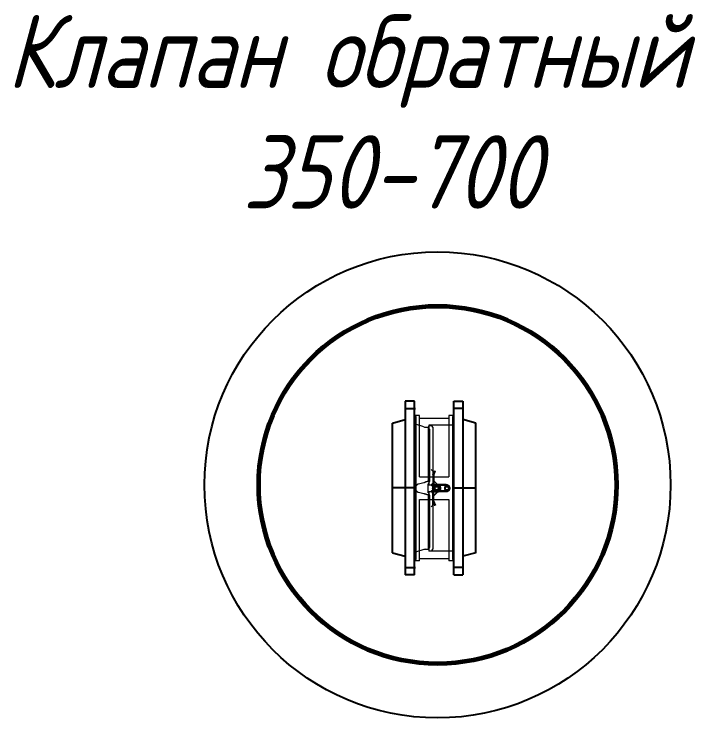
# Model space of a CAD drawing. Header units: metres. Extents: x -2077 to 53851, y -33309 to 16054.
# Drawn here: x 46749 to 49538, y -12540 to -9661 of the extents above; entities that cross this region are included whole.
import ezdxf

# ---------------------------------------------------------------- set-up
doc = ezdxf.new("R2010")
doc.units = ezdxf.units.M
doc.layers.add('Текст', color=7, linetype='Continuous', lineweight=5)
doc.styles.add('CIBT', font='romand.shx', dxfattribs={"width": 0.8, "oblique": 15})

# ---------------------------------------------------------------- blocks, each defined once
blk = doc.blocks.new('A$C47C8278D')
at = {"color": 0, "linetype": 'Continuous', "lineweight": 0, "extrusion": (2.83277e-16, 1, 0)}
for p, q in [((-297, 76), (0, 76)), ((-297, 76), (-297, 60)), ((-297, 60), (-46, 60)), ((-287, -60), (-287, 60)), ((-258, 76), (-258, -22)), ((-46, -60), (-46, 60)), ((-6.2, 55.6), (0, 59.2)), ((0, 76), (297, 76)), ((0, 59.2), (6.2, 55.6)), ((46, 60), (297, 60)), ((46, -60), (46, 60)), ((258, 76), (258, -22)), ((287, -60), (287, 60)), ((297, 76), (297, 60)), ((-15, 49.2), (-15, 35.2)), ((-14.9, 48.8), (-14.9, 8.6)), ((-11.1, 48.8), (-11.1, 34.8)), ((-11, 49.2), (-11, 8.9)), ((-6.2, 48.4), (-6.2, 55.6)), ((0, 44.8), (-6.2, 48.4)), ((6.2, 48.4), (0, 44.8)), ((6.2, 55.6), (6.2, 48.4)), ((11, 49.2), (11, 8.9)), ((11.1, 48.8), (11.1, 34.8)), ((14.9, 48.8), (14.9, 8.6)), ((15, 49.2), (15, 35.2)), ((-54.4, -5), (-70.7, 1.6)), ((-53.6, -1), (-69.2, 5.3)), ((-31.9, -2.5), (-9.7, 19.7)), ((-6.2, 13.6), (0, 17.2)), ((-6.2, 6.4), (-6.2, 13.6)), ((0, 2.8), (-6.2, 6.4)), ((0, 17.2), (6.2, 13.6)), ((6.2, 6.4), (0, 2.8)), ((6.2, 13.6), (6.2, 6.4)), ((9.7, 19.7), (14, 15.4)), ((53.6, -1), (69.2, 5.3)), ((54.4, -5), (70.7, 1.6)), ((-258, -22), (-18.4, -22)), ((-256, -21.5), (-256, -12)), ((-256, -21.5), (-14, -21.5)), ((-251, -22), (-251, -24)), ((-251, -24), (-25.4, -24)), ((-250, -6), (-20, -6)), ((-250, -37.2), (-250, -24)), ((-34.9, -18), (-242, -18)), ((-242, -21.5), (-242, -18)), ((-70, -6), (-66.5, -2.5)), ((-66.5, -2.5), (-31.9, -2.5)), ((-54.4, -5), (0, -5)), ((-53.6, -1), (0, -1)), ((-28, -18), (-34.9, -18)), ((-28, -21.5), (-28, -18)), ((-25.4, -22), (-25.4, -24)), ((-14, -12), (-20, -6)), ((-18.4, -22), (-18.4, -24)), ((0, -24), (-18.4, -24)), ((-3.7, -3.2), (-14, -13.5)), ((-14, -21.5), (-14, -12)), ((53.6, -1), (0, -1)), ((54.4, -5), (0, -5)), ((18.4, -24), (0, -24)), ((14, -13.5), (3.7, -3.2)), ((20, -6), (14, -12)), ((14, -13.5), (14, -12)), ((14, -21.5), (14, -13.5)), ((14, -21.5), (256, -21.5)), ((18.4, -22), (18.4, -24)), ((18.4, -22), (258, -22)), ((70, -6), (20, -6)), ((25.4, -22), (25.4, -24)), ((25.4, -24), (251, -24)), ((34, -18), (28, -18)), ((28, -18), (28, -21.5)), ((31.9, -2.5), (66.5, -2.5)), ((34.9, -18), (34, -18)), ((242, -18), (34.9, -18)), ((70, -6), (250, -6)), ((242, -21.5), (242, -18)), ((250, -37.2), (250, -24)), ((251, -22), (251, -24)), ((256, -21.5), (256, -12)), ((-250.9, -42.6), (-262, -76)), ((250.9, -42.6), (262, -76)), ((-46, -60), (-297, -60)), ((-297, -60), (-297, -76)), ((-297, -76), (0, -76)), ((0, -76), (297, -76)), ((297, -60), (46, -60)), ((297, -60), (297, -76))]:
    blk.add_line(p, q, dxfattribs=at)
at = {"color": 0, "linetype": 'Continuous', "lineweight": 0}
for centre, radius, start, end in [((0, 52), 9.7, 90, 270), ((0, 52), 8.2, 90, 270), ((0, 52), 7.7, 90, 270), ((0, 52), 7.6, 97.9396, 277.9396), ((0, 52), 7.6, 277.9396, 97.9396), ((0, 52), 9.7, 270, 90), ((0, 52), 8.2, 270, 90), ((0, 52), 7.7, 270, 90), ((0, 10), 16.1, 90, 270), ((0, 10), 16, 90, 270), ((0, 10), 13.7, 90, 270), ((0, 10), 9.7, 90, 270), ((0, 10), 8.2, 90, 270), ((0, 10), 7.7, 90, 270), ((0, 10), 7.6, 158.252, 338.252), ((0, 10), 7.6, 338.252, 158.252), ((0, 10), 16.1, 270, 90), ((0, 10), 16, 270, 90), ((0, 10), 13.7, 45, 90), ((0, 10), 9.7, 270, 90), ((0, 10), 8.2, 270, 90), ((0, 10), 7.7, 270, 90), ((0, 10), 13.7, 285.7218, 45), ((-250, -12), 6, 90, 180), ((0, 10), 13.7, 270, 285.7218), ((20, -12), 6, 90, 180), ((250, -12), 6, 0, 90), ((-267, -37.2), 17, 341.5651, 0), ((267, -37.2), 17, 180, 198.4349)]:
    blk.add_arc(centre, radius, start, end, dxfattribs=at)
for centre, major_axis, start_param, end_param in [((-13.1, 49), (-1.99, 0.19), 0.016476, 0.01892), ((-13.1, 35), (-1.99, 0.19), 4.731309, 7.872902), ((-12.9, 49), (-1.99, -0.19), 6.264265, 6.266709), ((-13.1, 35), (-1.99, 0.19), 1.589717, 4.731309), ((-13.1, 49), (-1.99, 0.19), 3.160513, 3.163808), ((-12.9, 49), (-1.99, -0.19), 3.119377, 3.122672), ((12.9, 49), (1.99, -0.19), 3.160513, 3.163808), ((13.1, 49), (1.99, 0.19), 3.119377, 3.122672), ((13.1, 35), (1.99, 0.19), 1.551876, 4.693469), ((13.1, 35), (1.99, 0.19), 4.693469, 7.835061), ((12.9, 49), (1.99, -0.19), 0.016476, 0.01892), ((13.1, 49), (1.99, 0.19), 6.264265, 6.266709), ((-12.9, 8.7), (-1.99, -0.19), 6.264306, 6.287339), ((-12.9, 8.7), (-1.99, -0.19), 4.693468, 4.712414), ((-12.9, 8.7), (-1.99, -0.19), 3.122713, 3.137281), ((12.9, 8.7), (1.99, -0.19), 3.145904, 3.160473), ((12.9, 8.7), (1.99, -0.19), 1.570772, 1.589717), ((12.9, 8.7), (1.99, -0.19), 6.279031, 6.302065), ((0, -3), (0, -2), 3.141593, 3.141711), ((0, -3), (0, -2), 3.141474, 3.141593), ((0, -3), (0, -2), 0, 0.000088), ((0, -3), (0, -2), 6.283097, 6.283185)]:
    blk.add_ellipse(centre, major_axis=major_axis, ratio=0.194542, start_param=start_param, end_param=end_param, dxfattribs=at)
for points, knots in [([(-15, 49.2), (-15, 50.3), (-14.9, 51.5), (-14.3, 53.8), (-13.9, 54.9), (-12.8, 56.9), (-12.2, 57.9), (-10.7, 59.6), (-9.8, 60.4), (-8, 61.8), (-6.9, 62.4), (-4.8, 63.3), (-3.7, 63.6), (-1.4, 64), (-0.2, 64), (2.1, 63.9), (3.2, 63.7), (5.4, 63), (6.5, 62.5), (8.5, 61.4), (9.4, 60.7), (11.1, 59.1), (11.9, 58.2), (13.1, 56.2), (13.6, 55.2), (14.4, 53), (14.7, 51.9), (14.9, 50.1), (14.9, 49.5), (14.9, 48.8)], [0, 0, 0, 0, 3.480407, 3.480407, 6.9449, 6.9449, 10.409539, 10.409539, 13.874176, 13.874176, 17.338814, 17.338814, 20.803452, 20.803452, 24.26809, 24.26809, 27.732728, 27.732728, 31.197365, 31.197365, 34.662003, 34.662003, 38.126641, 38.126641, 41.591279, 41.591279, 45.055916, 45.055916, 46.983608, 46.983608, 46.983608, 46.983608]), ([(-14.9, 48.8), (-14.9, 50), (-14.8, 51.1), (-14.3, 53.4), (-13.9, 54.5), (-12.9, 56.6), (-12.3, 57.6), (-10.8, 59.4), (-10, 60.2), (-8.2, 61.6), (-7.2, 62.2), (-5.1, 63.1), (-3.9, 63.5), (-1.7, 63.9), (-0.5, 64), (1.8, 63.9), (3, 63.7), (5.2, 63.1), (6.3, 62.7), (8.3, 61.6), (9.2, 60.9), (11, 59.3), (11.7, 58.5), (13, 56.6), (13.6, 55.5), (14.4, 53.4), (14.7, 52.3), (15, 50.5), (15, 49.8), (15, 49.2)], [0, 0, 0, 0, 3.480407, 3.480407, 6.9449, 6.9449, 10.409539, 10.409539, 13.874176, 13.874176, 17.338814, 17.338814, 20.803452, 20.803452, 24.26809, 24.26809, 27.732728, 27.732728, 31.197365, 31.197365, 34.662003, 34.662003, 38.126641, 38.126641, 41.591279, 41.591279, 45.055916, 45.055916, 46.983608, 46.983608, 46.983608, 46.983608]), ([(10.1, 53.2), (9.9, 53.8), (9.6, 54.3), (8.8, 55.7), (8.1, 56.5), (6.6, 57.8), (5.8, 58.4), (4.1, 59.3), (3.1, 59.6), (1.2, 60), (0.2, 60.1), (-1.8, 59.9), (-2.8, 59.7), (-4.7, 59), (-5.6, 58.6), (-7.2, 57.4), (-7.9, 56.8), (-9.2, 55.2), (-9.7, 54.4), (-10.5, 52.6), (-10.8, 51.6), (-11, 50), (-11.1, 49.4), (-11.1, 48.8)], [4.111311, 4.111311, 4.111311, 4.111311, 5.959805, 5.959805, 8.930538, 8.930538, 11.901267, 11.901267, 14.871997, 14.871997, 17.842727, 17.842727, 20.813456, 20.813456, 23.784186, 23.784186, 26.754916, 26.754916, 29.725645, 29.725645, 32.696375, 32.696375, 34.501948, 34.501948, 34.501948, 34.501948]), ([(10.1, 53.6), (9.9, 53.9), (9.8, 54.2), (9.1, 55.4), (8.5, 56.2), (7, 57.6), (6.2, 58.2), (4.5, 59.1), (3.6, 59.5), (1.6, 59.9), (0.6, 60), (-1.3, 60), (-2.3, 59.8), (-4.2, 59.2), (-5.1, 58.8), (-6.8, 57.7), (-7.6, 57), (-8.9, 55.5), (-9.4, 54.7), (-10.3, 52.9), (-10.6, 52), (-10.9, 50.4), (-10.9, 49.8), (-11, 49.2)], [4.868754, 4.868754, 4.868754, 4.868754, 5.959805, 5.959805, 8.930538, 8.930538, 11.901267, 11.901267, 14.871997, 14.871997, 17.842727, 17.842727, 20.813456, 20.813456, 23.784186, 23.784186, 26.754916, 26.754916, 29.725645, 29.725645, 32.696375, 32.696375, 34.501948, 34.501948, 34.501948, 34.501948]), ([(0, 62.2), (-0.7, 62.2), (-1.3, 62.1), (-2.3, 61.9), (-2.6, 61.9), (-3.3, 61.7), (-3.6, 61.6), (-4.5, 61.2), (-5.1, 60.9), (-5.9, 60.3), (-6.2, 60.1), (-6.7, 59.7), (-7, 59.4), (-7.7, 58.7), (-8.1, 58.2), (-8.7, 57.4), (-8.8, 57.1), (-9.2, 56.5), (-9.4, 55.9), (-9.7, 55.3), (-9.9, 54.6), (-9.9, 54.3), (-10.1, 53.3), (-10.2, 52.7), (-10.2, 51.7), (-10.2, 51.3), (-10.1, 50.7), (-10.1, 50.3), (-9.9, 49.4), (-9.7, 48.7), (-9.3, 47.8), (-9.2, 47.5), (-8.8, 46.9), (-8.7, 46.6), (-8.1, 45.8), (-7.7, 45.3), (-6.7, 44.3), (-6.2, 43.9), (-5.4, 43.3), (-5.1, 43.2), (-4.5, 42.8), (-4.2, 42.7), (-3.3, 42.3), (-2.6, 42.1), (-1.3, 41.9), (-0.7, 41.8), (0, 41.8)], [0, 0, 0, 0, 0.00199326, 0.00199326, 0.00298989, 0.00298989, 0.00398653, 0.00398653, 0.00597979, 0.00597979, 0.00697642, 0.00697642, 0.00797305, 0.00797305, 0.00996631, 0.00996631, 0.01096295, 0.01096295, 0.01195958, 0.01295621, 0.01295621, 0.01395284, 0.01395284, 0.0159461, 0.0159461, 0.01694273, 0.01694273, 0.01793936, 0.01793936, 0.01993263, 0.01993263, 0.02092926, 0.02092926, 0.02192589, 0.02192589, 0.02391915, 0.02391915, 0.02591242, 0.02591242, 0.02690905, 0.02690905, 0.02790568, 0.02790568, 0.02989894, 0.02989894, 0.0318922, 0.0318922, 0.0318922, 0.0318922]), ([(0, 59.7), (-0.5, 59.7), (-1, 59.7), (-1.7, 59.5), (-2, 59.4), (-2.5, 59.3), (-2.9, 59.1), (-3.4, 58.9), (-3.8, 58.7), (-4.1, 58.5), (-4.7, 58.1), (-5.1, 57.8), (-5.6, 57.3), (-5.8, 57.1), (-6.1, 56.7), (-6.3, 56.5), (-6.7, 55.9), (-6.9, 55.4), (-7.2, 54.7), (-7.3, 54.5), (-7.4, 54), (-7.5, 53.8), (-7.6, 53), (-7.7, 52.5), (-7.7, 51.5), (-7.7, 51), (-7.5, 50.3), (-7.4, 50), (-7.3, 49.5), (-7.2, 49.3), (-6.9, 48.6), (-6.7, 48.1), (-6.1, 47.3), (-5.8, 46.9), (-5.1, 46.2), (-4.7, 45.9), (-4.1, 45.5), (-3.9, 45.3), (-3.4, 45.1), (-3.2, 45), (-2.5, 44.7), (-2, 44.5), (-1, 44.3), (-0.5, 44.3), (0, 44.3)], [0.02407505, 0.02407505, 0.02407505, 0.02407505, 0.02557941, 0.02557941, 0.02633158, 0.02633158, 0.02708376, 0.02783593, 0.02783593, 0.02858811, 0.02858811, 0.03009246, 0.03009246, 0.03084463, 0.03084463, 0.03159681, 0.03159681, 0.03310116, 0.03310116, 0.03385333, 0.03385333, 0.03460551, 0.03460551, 0.03610986, 0.03610986, 0.03761421, 0.03761421, 0.03836638, 0.03836638, 0.03911856, 0.03911856, 0.04062291, 0.04062291, 0.04212726, 0.04212726, 0.04363161, 0.04363161, 0.04438378, 0.04438378, 0.04513596, 0.04513596, 0.04664031, 0.04664031, 0.04814466, 0.04814466, 0.04814466, 0.04814466]), ([(0, 41.8), (0.7, 41.8), (1.3, 41.9), (2.3, 42.1), (2.6, 42.1), (3.3, 42.3), (3.9, 42.6), (4.5, 42.8), (5.1, 43.2), (5.4, 43.3), (6.2, 43.9), (6.7, 44.3), (7.4, 45), (7.7, 45.3), (8.1, 45.8), (8.3, 46.1), (8.9, 46.9), (9.2, 47.5), (9.5, 48.4), (9.7, 48.7), (9.9, 49.4), (9.9, 49.7), (10.1, 50.7), (10.2, 51.3), (10.2, 52.7), (10.1, 53.3), (9.9, 54.3), (9.9, 54.6), (9.7, 55.3), (9.6, 55.6), (9.2, 56.5), (8.9, 57.1), (8.1, 58.2), (7.7, 58.7), (6.7, 59.7), (6.2, 60.1), (5.4, 60.7), (5.1, 60.8), (4.5, 61.1), (4.2, 61.3), (3.3, 61.7), (2.7, 61.9), (1.3, 62.1), (0.7, 62.2), (0, 62.2)], [0.0318922, 0.0318922, 0.0318922, 0.0318922, 0.03388502, 0.03388502, 0.03488142, 0.03488142, 0.03587783, 0.03687423, 0.03687423, 0.03787064, 0.03787064, 0.03986345, 0.03986345, 0.04085985, 0.04085985, 0.04185626, 0.04185626, 0.04384907, 0.04384907, 0.04484547, 0.04484547, 0.04584188, 0.04584188, 0.04783469, 0.04783469, 0.0498275, 0.0498275, 0.05082391, 0.05082391, 0.05182031, 0.05182031, 0.05381312, 0.05381312, 0.05580593, 0.05580593, 0.05779875, 0.05779875, 0.05879515, 0.05879515, 0.05979156, 0.05979156, 0.06178437, 0.06178437, 0.06377718, 0.06377718, 0.06377718, 0.06377718]), ([(0, 44.3), (0.5, 44.3), (1, 44.3), (1.7, 44.5), (2, 44.6), (2.5, 44.7), (2.7, 44.8), (3.4, 45.1), (3.9, 45.3), (4.7, 45.9), (5.1, 46.2), (5.8, 46.9), (6.1, 47.3), (6.5, 47.9), (6.7, 48.1), (6.9, 48.6), (7.1, 49), (7.3, 49.5), (7.4, 50), (7.5, 50.2), (7.7, 51), (7.7, 51.5), (7.7, 52.5), (7.7, 53), (7.5, 54), (7.3, 54.5), (7, 55.2), (6.9, 55.4), (6.7, 55.9), (6.5, 56.1), (6.1, 56.7), (5.8, 57.1), (5.1, 57.8), (4.7, 58.1), (4.1, 58.5), (3.9, 58.7), (3.4, 58.9), (3.2, 59), (2.5, 59.3), (2, 59.5), (1, 59.6), (0.5, 59.7), (0, 59.7)], [0, 0, 0, 0, 0.00150469, 0.00150469, 0.00225704, 0.00225704, 0.00300938, 0.00300938, 0.00451407, 0.00451407, 0.00601876, 0.00601876, 0.00752345, 0.00752345, 0.0082758, 0.0082758, 0.00902815, 0.00978049, 0.00978049, 0.01053284, 0.01053284, 0.01203753, 0.01203753, 0.01354222, 0.01354222, 0.01504691, 0.01504691, 0.01579925, 0.01579925, 0.0165516, 0.0165516, 0.01805629, 0.01805629, 0.01956098, 0.01956098, 0.02031333, 0.02031333, 0.02106567, 0.02106567, 0.02257036, 0.02257036, 0.02407505, 0.02407505, 0.02407505, 0.02407505]), ([(11.1, 48.8), (11.1, 49.8), (11, 50.8), (10.6, 52.4), (10.3, 53), (10.1, 53.6)], [0, 0, 0, 0, 2.989311, 2.989311, 4.866985, 4.866985, 4.866985, 4.866985]), ([(11, 49.2), (10.9, 50.2), (10.8, 51.2), (10.4, 52.5), (10.3, 52.9), (10.1, 53.2)], [0, 0, 0, 0, 2.989311, 2.989311, 4.110017, 4.110017, 4.110017, 4.110017]), ([(-70.7, 1.6), (-70.7, 1.6), (-70.7, 1.7), (-70.7, 1.8), (-70.6, 1.9), (-70.6, 2), (-70.6, 2.1), (-70.5, 2.3), (-70.4, 2.5), (-70.2, 3), (-70.1, 3.2), (-70, 3.5)], [0.009288405, 0.009288405, 0.009288405, 0.009288405, 0.010058554, 0.010058554, 0.010445421, 0.010445421, 0.010832287, 0.010832287, 0.011606019, 0.011606019, 0.012379751, 0.012379751, 0.012379751, 0.012379751]), ([(-70, 3.5), (-69.9, 3.6), (-69.9, 3.7), (-69.8, 3.9), (-69.8, 4), (-69.7, 4.3), (-69.6, 4.4), (-69.5, 4.6), (-69.5, 4.7), (-69.4, 4.8), (-69.4, 4.9), (-69.3, 5.1), (-69.3, 5.1), (-69.3, 5.3), (-69.2, 5.3), (-69.2, 5.3), (-69.2, 5.3), (-69.2, 5.3)], [0, 0, 0, 0, 0.000386868, 0.000386868, 0.000773737, 0.000773737, 0.001160605, 0.001160605, 0.001547473, 0.001547473, 0.001934342, 0.001934342, 0.00232121, 0.00232121, 0.003094946, 0.003094946, 0.003097064, 0.003097064, 0.003097064, 0.003097064]), ([(0, -6.1), (-1.1, -6.1), (-2.1, -6), (-3.7, -5.7), (-4.2, -5.6), (-5.2, -5.3), (-6.2, -4.9), (-7.1, -4.5), (-8, -4), (-8.5, -3.7), (-9.8, -2.8), (-10.6, -2.1), (-11.7, -1), (-12.1, -0.6), (-12.8, 0.2), (-13.1, 0.6), (-14, 1.9), (-14.5, 2.9), (-15.1, 4.3), (-15.3, 4.8), (-15.6, 5.8), (-15.7, 6.3), (-16, 7.9), (-16.1, 8.9), (-16.1, 10.5), (-16.1, 11), (-16, 12.1), (-15.9, 12.6), (-15.7, 13.6), (-15.6, 14.2), (-15.3, 15.2), (-15.1, 15.7), (-14.5, 17.1), (-14, 18.1), (-13.1, 19.4), (-12.8, 19.8), (-12.1, 20.6), (-11.8, 21), (-10.7, 22.1), (-9.8, 22.8), (-8.5, 23.7), (-8.1, 23.9), (-7.1, 24.4), (-6.2, 24.9), (-5.2, 25.2), (-4.2, 25.6), (-3.7, 25.7), (-2.1, 26), (-1.1, 26.1), (0, 26.1)], [0.05034817, 0.05034817, 0.05034817, 0.05034817, 0.05349421, 0.05349421, 0.05506723, 0.05506723, 0.05664025, 0.05821327, 0.05821327, 0.05978629, 0.05978629, 0.06293233, 0.06293233, 0.06450535, 0.06450535, 0.06607837, 0.06607837, 0.06922441, 0.06922441, 0.07079743, 0.07079743, 0.07237045, 0.07237045, 0.07551649, 0.07551649, 0.07708951, 0.07708951, 0.07866253, 0.07866253, 0.08023555, 0.08023555, 0.08180857, 0.08180857, 0.08495461, 0.08495461, 0.08652763, 0.08652763, 0.08810065, 0.08810065, 0.09124669, 0.09124669, 0.09281971, 0.09281971, 0.09439273, 0.09596575, 0.09596575, 0.09753877, 0.09753877, 0.10068481, 0.10068481, 0.10068481, 0.10068481]), ([(-14.9, 8.6), (-15, 9.6), (-15, 10.7), (-14.8, 12.9), (-14.5, 14.1), (-13.7, 16.3), (-13.1, 17.3), (-11.9, 19.3), (-11.1, 20.2), (-9.4, 21.8), (-8.4, 22.5), (-6.4, 23.6), (-5.3, 24.1), (-3.1, 24.7), (-1.9, 24.9), (0.4, 25), (1.6, 25), (3.9, 24.5), (5, 24.2), (7.2, 23.2), (8.2, 22.6), (10, 21.2), (10.9, 20.4), (12.4, 18.6), (13, 17.6), (14, 15.5), (14.4, 14.4), (14.9, 12.1), (15, 10.9), (15, 8.6), (14.8, 7.4), (14.3, 5.2), (13.8, 4.1), (12.7, 2), (12.1, 1), (10.5, -0.7), (9.7, -1.5), (7.8, -2.9), (6.7, -3.5), (4.6, -4.3), (3.4, -4.7), (1.1, -5), (-0.1, -5.1), (-2.4, -4.9), (-3.5, -4.6), (-5.8, -3.9), (-6.8, -3.4), (-8.8, -2.2), (-9.8, -1.5), (-11.4, 0.2), (-12.1, 1.1), (-13.4, 3.1), (-13.9, 4.2), (-14.6, 6.3), (-14.8, 7.4), (-14.9, 8.6)], [213.318835, 213.318835, 213.318835, 213.318835, 216.59904, 216.59904, 220.141395, 220.141395, 223.694864, 223.694864, 227.249929, 227.249929, 230.798025, 230.798025, 234.348747, 234.348747, 237.904235, 237.904235, 241.455629, 241.455629, 245.002242, 245.002242, 248.557023, 248.557023, 252.11092, 252.11092, 255.653608, 255.653608, 259.206562, 259.206562, 262.761825, 262.761825, 266.31111, 266.31111, 269.861077, 269.861077, 273.416503, 273.416503, 276.968545, 276.968545, 280.513349, 280.513349, 284.067825, 284.067825, 287.622135, 287.622135, 291.165922, 291.165922, 294.718299, 294.718299, 298.273699, 298.273699, 301.823325, 301.823325, 305.372544, 305.372544, 308.782025, 308.782025, 308.782025, 308.782025]), ([(0, -5), (-1.1, -5), (-2.2, -4.9), (-4.4, -4.4), (-5.5, -4), (-7.6, -3), (-8.6, -2.4), (-10.4, -0.9), (-11.2, -0.1), (-12.6, 1.8), (-13.2, 2.8), (-14.2, 4.9), (-14.5, 6.1), (-14.8, 7.7), (-14.9, 8.1), (-14.9, 8.6)], [213.332518, 213.332518, 213.332518, 213.332518, 216.603944, 216.603944, 220.153023, 220.153023, 223.7082, 223.7082, 227.261261, 227.261261, 230.803879, 230.803879, 234.357676, 234.357676, 235.724628, 235.724628, 235.724628, 235.724628]), ([(-11, 8.9), (-10.9, 7.9), (-10.6, 7), (-9.9, 5.1), (-9.4, 4.2), (-8.2, 2.6), (-7.5, 1.9), (-5.9, 0.7), (-5, 0.2), (-3.2, -0.6), (-2.2, -0.8), (-0.2, -1.1), (0.8, -1), (2.8, -0.7), (3.7, -0.4), (5.5, 0.4), (6.4, 1), (7.9, 2.3), (8.6, 3.1), (9.7, 4.7), (10.1, 5.6), (10.8, 7.5), (11, 8.5), (11, 10.5), (10.9, 11.5), (10.5, 13.5), (10.1, 14.4), (9.2, 16.2), (8.6, 17), (7.2, 18.4), (6.4, 19), (4.6, 20), (3.7, 20.4), (1.7, 20.9), (0.7, 21), (-1.3, 21), (-2.3, 20.8), (-4.2, 20.2), (-5.1, 19.8), (-6.8, 18.7), (-7.6, 18.1), (-8.9, 16.6), (-9.5, 15.7), (-10.3, 13.9), (-10.6, 13), (-11, 11), (-11.1, 10), (-11, 9), (-11, 9), (-11, 8.9), (-11, 8.9), (-11, 8.9), (-11, 8.9)], [0, 0, 0, 0, 3.06045, 3.06045, 6.141512, 6.141512, 9.224302, 9.224302, 12.288878, 12.288878, 15.371144, 15.371144, 18.452801, 18.452801, 21.518216, 21.518216, 24.601465, 24.601465, 27.681718, 27.681718, 30.750522, 30.750522, 33.834449, 33.834449, 36.913041, 36.913041, 39.986239, 39.986239, 43.070553, 43.070553, 46.147252, 46.147252, 49.222906, 49.222906, 52.307334, 52.307334, 55.382612, 55.382612, 58.45991, 58.45991, 61.544141, 61.544141, 64.615451, 64.615451, 67.694649, 67.694649, 70.778361, 70.778361, 70.823506, 70.823506, 70.823506, 70.823507, 70.823507, 70.823507, 70.823507]), ([(-11, 8.9), (-10.9, 8.6), (-10.9, 8.2), (-10.6, 6.8), (-10.3, 5.9), (-9.3, 4.1), (-8.8, 3.3), (-7.4, 1.8), (-6.6, 1.1), (-4.9, 0.1), (-4, -0.3), (-2.1, -0.9), (-1.1, -1), (0, -1), (0, -1), (0, -1)], [54.196126, 54.196126, 54.196126, 54.196126, 55.370766, 55.370766, 58.44, 58.44, 61.523978, 61.523978, 64.602391, 64.602391, 67.675983, 67.675983, 70.76032, 70.76032, 70.809941, 70.809941, 70.809941, 70.809941]), ([(0, 20.2), (-0.7, 20.2), (-1.3, 20.1), (-2.3, 19.9), (-2.6, 19.9), (-3.3, 19.7), (-3.6, 19.6), (-4.5, 19.2), (-5.1, 18.9), (-5.9, 18.3), (-6.2, 18.1), (-6.7, 17.7), (-7, 17.4), (-7.7, 16.7), (-8.1, 16.2), (-8.7, 15.4), (-8.8, 15.1), (-9.2, 14.5), (-9.4, 13.9), (-9.7, 13.3), (-9.9, 12.6), (-9.9, 12.3), (-10.1, 11.3), (-10.2, 10.7), (-10.2, 9.7), (-10.2, 9.3), (-10.1, 8.7), (-10.1, 8.3), (-9.9, 7.4), (-9.7, 6.7), (-9.3, 5.8), (-9.2, 5.5), (-8.8, 4.9), (-8.7, 4.6), (-8.1, 3.8), (-7.7, 3.3), (-6.7, 2.3), (-6.2, 1.9), (-5.4, 1.3), (-5.1, 1.2), (-4.5, 0.8), (-4.2, 0.7), (-3.3, 0.3), (-2.6, 0.1), (-1.3, -0.1), (-0.7, -0.2), (0, -0.2)], [0, 0, 0, 0, 0.00199326, 0.00199326, 0.00298989, 0.00298989, 0.00398653, 0.00398653, 0.00597979, 0.00597979, 0.00697642, 0.00697642, 0.00797305, 0.00797305, 0.00996631, 0.00996631, 0.01096295, 0.01096295, 0.01195958, 0.01295621, 0.01295621, 0.01395284, 0.01395284, 0.0159461, 0.0159461, 0.01694273, 0.01694273, 0.01793936, 0.01793936, 0.01993263, 0.01993263, 0.02092926, 0.02092926, 0.02192589, 0.02192589, 0.02391915, 0.02391915, 0.02591242, 0.02591242, 0.02690905, 0.02690905, 0.02790568, 0.02790568, 0.02989894, 0.02989894, 0.0318922, 0.0318922, 0.0318922, 0.0318922]), ([(0, 26.1), (1.1, 26.1), (2.1, 26), (3.7, 25.7), (4.2, 25.6), (5.2, 25.3), (5.7, 25.1), (7.1, 24.5), (8.1, 24), (9.4, 23.1), (9.8, 22.8), (10.6, 22.1), (11, 21.8), (12.1, 20.6), (12.8, 19.8), (13.7, 18.5), (14, 18.1), (14.4, 17.1), (14.9, 16.2), (15.3, 15.2), (15.6, 14.2), (15.7, 13.7), (16, 12.1), (16.1, 11.1), (16.1, 9.5), (16.1, 9), (16, 7.9), (15.9, 7.4), (15.6, 5.8), (15.3, 4.8), (14.7, 3.4), (14.4, 2.9), (13.9, 1.9), (13.7, 1.5), (12.8, 0.2), (12.1, -0.6), (10.6, -2.1), (9.8, -2.8), (8.5, -3.7), (8.1, -3.9), (7.1, -4.4), (6.6, -4.7), (5.2, -5.3), (4.2, -5.6), (2.6, -5.9), (2.1, -6), (1.1, -6.1), (0.5, -6.1), (0, -6.1)], [0, 0, 0, 0, 0.00314676, 0.00314676, 0.00472014, 0.00472014, 0.00629352, 0.00629352, 0.00944028, 0.00944028, 0.01101366, 0.01101366, 0.01258704, 0.01258704, 0.0157338, 0.0157338, 0.01730718, 0.01730718, 0.01888056, 0.02045394, 0.02045394, 0.02202732, 0.02202732, 0.02517409, 0.02517409, 0.02674747, 0.02674747, 0.02832085, 0.02832085, 0.03146761, 0.03146761, 0.03304099, 0.03304099, 0.03461437, 0.03461437, 0.03776113, 0.03776113, 0.04090789, 0.04090789, 0.04248127, 0.04248127, 0.04405465, 0.04405465, 0.04720141, 0.04720141, 0.04877479, 0.04877479, 0.05034817, 0.05034817, 0.05034817, 0.05034817]), ([(0, -0.2), (0.7, -0.2), (1.3, -0.1), (2.3, 0.1), (2.6, 0.1), (3.3, 0.3), (3.9, 0.6), (4.5, 0.8), (5.1, 1.2), (5.4, 1.3), (6.2, 1.9), (6.7, 2.3), (7.4, 3), (7.7, 3.3), (8.1, 3.8), (8.3, 4.1), (8.9, 4.9), (9.2, 5.5), (9.5, 6.4), (9.7, 6.7), (9.9, 7.4), (9.9, 7.7), (10.1, 8.7), (10.2, 9.3), (10.2, 10.7), (10.1, 11.3), (9.9, 12.3), (9.9, 12.6), (9.7, 13.3), (9.6, 13.6), (9.2, 14.5), (8.9, 15.1), (8.1, 16.2), (7.7, 16.7), (6.7, 17.7), (6.2, 18.1), (5.4, 18.7), (5.1, 18.8), (4.5, 19.1), (4.2, 19.3), (3.3, 19.7), (2.7, 19.9), (1.3, 20.1), (0.7, 20.2), (0, 20.2)], [0.0318922, 0.0318922, 0.0318922, 0.0318922, 0.03388502, 0.03388502, 0.03488142, 0.03488142, 0.03587783, 0.03687423, 0.03687423, 0.03787064, 0.03787064, 0.03986345, 0.03986345, 0.04085985, 0.04085985, 0.04185626, 0.04185626, 0.04384907, 0.04384907, 0.04484547, 0.04484547, 0.04584188, 0.04584188, 0.04783469, 0.04783469, 0.0498275, 0.0498275, 0.05082391, 0.05082391, 0.05182031, 0.05182031, 0.05381312, 0.05381312, 0.05580593, 0.05580593, 0.05779875, 0.05779875, 0.05879515, 0.05879515, 0.05979156, 0.05979156, 0.06178437, 0.06178437, 0.06377718, 0.06377718, 0.06377718, 0.06377718]), ([(69.2, 5.3), (69.2, 5.3), (69.2, 5.3), (69.3, 5.3), (69.3, 5.2), (69.3, 5.1), (69.3, 5.1), (69.4, 4.9), (69.4, 4.9), (69.5, 4.7), (69.5, 4.6), (69.6, 4.4), (69.7, 4.3), (69.8, 4), (69.8, 3.9), (69.9, 3.7), (69.9, 3.6), (70, 3.5)], [0.003097064, 0.003097064, 0.003097064, 0.003097064, 0.003481815, 0.003481815, 0.003868683, 0.003868683, 0.004255551, 0.004255551, 0.00464242, 0.00464242, 0.005029288, 0.005029288, 0.005416156, 0.005416156, 0.005803025, 0.005803025, 0.006189893, 0.006189893, 0.006189893, 0.006189893]), ([(70, 3.5), (70, 3.3), (70.1, 3.2), (70.2, 3), (70.2, 2.9), (70.4, 2.5), (70.5, 2.3), (70.6, 2.1), (70.6, 2), (70.6, 1.9), (70.7, 1.8), (70.7, 1.7), (70.7, 1.7), (70.7, 1.6), (70.7, 1.6), (70.7, 1.6), (70.7, 1.6), (70.7, 1.6)], [0.006189893, 0.006189893, 0.006189893, 0.006189893, 0.006576759, 0.006576759, 0.006963625, 0.006963625, 0.007737358, 0.007737358, 0.008124224, 0.008124224, 0.00851109, 0.00851109, 0.008897956, 0.008897956, 0.009284822, 0.009284822, 0.009288405, 0.009288405, 0.009288405, 0.009288405]), ([(-76, -12), (-75.4, -11.4), (-74.7, -10.7), (-73.7, -9.7), (-73.4, -9.4), (-72.8, -8.8), (-72.5, -8.5), (-71.9, -7.9), (-71.6, -7.6), (-71.2, -7.2), (-71.1, -7.1), (-70.8, -6.8), (-70.7, -6.7), (-70.5, -6.5), (-70.4, -6.4), (-70.3, -6.3), (-70.2, -6.2), (-70.1, -6.1), (-70.1, -6.1), (-70, -6), (-70, -6), (-70, -6)], [0, 0, 0, 0, 0.00273995, 0.00273995, 0.00410993, 0.00410993, 0.0054799, 0.0054799, 0.00684988, 0.00684988, 0.00753486, 0.00753486, 0.00821985, 0.00821985, 0.00890484, 0.00890484, 0.00958983, 0.00958983, 0.01027482, 0.01027482, 0.0109598, 0.0109598, 0.0109598, 0.0109598]), ([(-54, -3), (-54, -3), (-54, -3.1), (-54, -3.3), (-54.1, -3.5), (-54.1, -3.5), (-54.1, -3.6), (-54.1, -3.6), (-54.1, -3.7), (-54.1, -3.7), (-54.2, -3.9), (-54.2, -4), (-54.2, -4.2), (-54.2, -4.3), (-54.3, -4.5), (-54.3, -4.6), (-54.3, -4.7), (-54.3, -4.7), (-54.3, -4.8), (-54.3, -4.8), (-54.3, -4.8), (-54.3, -4.8), (-54.4, -4.9), (-54.4, -4.9), (-54.4, -5), (-54.4, -5), (-54.4, -5), (-54.4, -5), (-54.4, -5), (-54.4, -5), (-54.4, -5), (-54.4, -5), (-54.4, -5), (-54.4, -5), (-54.4, -5), (-54.4, -4.9), (-54.4, -4.9), (-54.4, -4.9), (-54.4, -4.9), (-54.4, -4.9), (-54.4, -4.9), (-54.4, -4.9), (-54.4, -4.9), (-54.3, -4.8), (-54.3, -4.8), (-54.3, -4.7), (-54.3, -4.6), (-54.3, -4.6), (-54.3, -4.5), (-54.3, -4.5), (-54.3, -4.4), (-54.2, -4.3), (-54.2, -4.2), (-54.2, -4), (-54.2, -3.9), (-54.2, -3.9), (-54.2, -3.8), (-54.2, -3.8), (-54.1, -3.8), (-54.1, -3.8), (-54.1, -3.8), (-54.1, -3.8), (-54.1, -3.8), (-54.1, -3.6), (-54.1, -3.5), (-54.1, -3.3), (-54, -3.2), (-54, -3.2), (-54, -3.1), (-54, -3.1), (-54, -3), (-54, -3), (-54, -3), (-54, -3), (-54, -3), (-54, -3), (-54, -3)], [0, 0, 0, 0, 0.015625, 0.03125, 0.03125, 0.046875, 0.046875, 0.0546875, 0.0546875, 0.0625, 0.0625, 0.09375, 0.09375, 0.125, 0.125, 0.15625, 0.15625, 0.171875, 0.171875, 0.1796875, 0.1796875, 0.1875, 0.1875, 0.21875, 0.21875, 0.234375, 0.234375, 0.2421875, 0.2460938, 0.2480469, 0.2480469, 0.25, 0.25, 0.28125, 0.28125, 0.296875, 0.296875, 0.3046875, 0.3085938, 0.3105469, 0.3115234, 0.3115234, 0.3125, 0.3125, 0.34375, 0.34375, 0.359375, 0.359375, 0.3671875, 0.3671875, 0.375, 0.375, 0.40625, 0.40625, 0.421875, 0.421875, 0.4296875, 0.4296875, 0.4335938, 0.4355469, 0.4365234, 0.4365234, 0.4375, 0.4375, 0.46875, 0.46875, 0.484375, 0.484375, 0.4921875, 0.4960938, 0.4980469, 0.4980469, 0.4999476, 0.4999476, 0.4999476, 0.4999476, 0.4999476, 0.4999476, 0.4999476]), ([(-54, -3), (-54, -2.9), (-53.9, -2.7), (-53.9, -2.6), (-53.9, -2.5), (-53.9, -2.4), (-53.9, -2.4), (-53.9, -2.3), (-53.9, -2.3), (-53.8, -2.1), (-53.8, -2), (-53.8, -1.8), (-53.7, -1.7), (-53.7, -1.5), (-53.7, -1.4), (-53.7, -1.3), (-53.7, -1.3), (-53.6, -1.2), (-53.6, -1.2), (-53.6, -1.2), (-53.6, -1.2), (-53.6, -1.1), (-53.6, -1.1), (-53.6, -1), (-53.6, -1), (-53.6, -1), (-53.6, -1), (-53.6, -1), (-53.6, -1), (-53.6, -1), (-53.6, -1), (-53.6, -1), (-53.6, -1), (-53.6, -1.1), (-53.6, -1.1), (-53.6, -1.1), (-53.6, -1.1), (-53.6, -1.1), (-53.6, -1.2), (-53.6, -1.2), (-53.6, -1.2), (-53.6, -1.2), (-53.6, -1.2), (-53.7, -1.2), (-53.7, -1.4), (-53.7, -1.4), (-53.7, -1.5), (-53.7, -1.5), (-53.7, -1.5), (-53.7, -1.6), (-53.7, -1.7), (-53.8, -1.9), (-53.8, -2), (-53.8, -2.1), (-53.8, -2.1), (-53.8, -2.2), (-53.8, -2.2), (-53.8, -2.2), (-53.8, -2.2), (-53.8, -2.2), (-53.8, -2.2), (-53.8, -2.3), (-53.9, -2.5), (-53.9, -2.8), (-54, -3)], [0.5, 0.5, 0.5, 0.5, 0.53125, 0.53125, 0.546875, 0.546875, 0.5546875, 0.5546875, 0.5625, 0.5625, 0.59375, 0.59375, 0.625, 0.625, 0.65625, 0.65625, 0.671875, 0.671875, 0.6796875, 0.6796875, 0.6875, 0.6875, 0.71875, 0.71875, 0.734375, 0.734375, 0.7421875, 0.7460938, 0.7480469, 0.7480469, 0.75, 0.75, 0.78125, 0.78125, 0.796875, 0.796875, 0.8046875, 0.8085938, 0.8105469, 0.8115234, 0.8115234, 0.8125, 0.8125, 0.84375, 0.84375, 0.859375, 0.859375, 0.8671875, 0.8671875, 0.875, 0.875, 0.90625, 0.90625, 0.921875, 0.921875, 0.9296875, 0.9296875, 0.9335938, 0.9355469, 0.9365234, 0.9365234, 0.9375, 0.9375, 1, 1, 1, 1]), ([(-20, -6), (-19.8, -6), (-19.7, -6), (-19.3, -6), (-19.2, -6.1), (-18.7, -6.1), (-18.4, -6.2), (-17.7, -6.4), (-17.4, -6.6), (-16.8, -6.9), (-16.5, -7.1), (-16, -7.5), (-15.9, -7.6), (-15.6, -7.9), (-15.5, -8.1), (-15.2, -8.4), (-15.1, -8.5), (-14.9, -8.9), (-14.8, -9.1), (-14.6, -9.5), (-14.5, -9.7), (-14.3, -10.1), (-14.2, -10.3), (-14.1, -11), (-14, -11.5), (-14, -12)], [-0.00001552, -0.00001552, -0.00001552, -0.00001552, 0.00071475, 0.00071475, 0.00144502, 0.00144502, 0.00290556, 0.00290556, 0.00436609, 0.00436609, 0.00582663, 0.00582663, 0.0065569, 0.0065569, 0.00728717, 0.00728717, 0.00801744, 0.00801744, 0.0087477, 0.0087477, 0.00947797, 0.00947797, 0.01020824, 0.01020824, 0.01166878, 0.01166878, 0.01166878, 0.01166878]), ([(54, -3), (54, -2.9), (53.9, -2.7), (53.9, -2.6), (53.9, -2.5), (53.9, -2.4), (53.9, -2.4), (53.9, -2.3), (53.9, -2.3), (53.8, -2.1), (53.8, -2), (53.8, -1.8), (53.7, -1.7), (53.7, -1.5), (53.7, -1.4), (53.7, -1.3), (53.7, -1.3), (53.6, -1.2), (53.6, -1.2), (53.6, -1.2), (53.6, -1.2), (53.6, -1.1), (53.6, -1.1), (53.6, -1), (53.6, -1), (53.6, -1), (53.6, -1), (53.6, -1), (53.6, -1), (53.6, -1), (53.6, -1), (53.6, -1), (53.6, -1), (53.6, -1.1), (53.6, -1.1), (53.6, -1.1), (53.6, -1.1), (53.6, -1.1), (53.6, -1.2), (53.6, -1.2), (53.6, -1.2), (53.6, -1.2), (53.6, -1.2), (53.7, -1.2), (53.7, -1.4), (53.7, -1.4), (53.7, -1.5), (53.7, -1.5), (53.7, -1.5), (53.7, -1.6), (53.7, -1.7), (53.8, -1.9), (53.8, -2), (53.8, -2.1), (53.8, -2.1), (53.8, -2.2), (53.8, -2.2), (53.8, -2.2), (53.8, -2.2), (53.8, -2.2), (53.8, -2.2), (53.8, -2.3), (53.9, -2.5), (53.9, -2.8), (54, -3), (54, -3), (54, -3), (54, -3)], [0.5, 0.5, 0.5, 0.5, 0.53125, 0.53125, 0.546875, 0.546875, 0.5546875, 0.5546875, 0.5625, 0.5625, 0.59375, 0.59375, 0.625, 0.625, 0.65625, 0.65625, 0.671875, 0.671875, 0.6796875, 0.6796875, 0.6875, 0.6875, 0.71875, 0.71875, 0.734375, 0.734375, 0.7421875, 0.7460938, 0.7480469, 0.7480469, 0.75, 0.75, 0.78125, 0.78125, 0.796875, 0.796875, 0.8046875, 0.8085938, 0.8105469, 0.8115234, 0.8115234, 0.8125, 0.8125, 0.84375, 0.84375, 0.859375, 0.859375, 0.8671875, 0.8671875, 0.875, 0.875, 0.90625, 0.90625, 0.921875, 0.921875, 0.9296875, 0.9296875, 0.9335938, 0.9355469, 0.9365234, 0.9365234, 0.9375, 0.9375, 0.9999442, 0.9999442, 0.9999442, 0.9999442, 0.9999442, 0.9999442, 0.9999442]), ([(54, -3), (54, -3.1), (54, -3.3), (54.1, -3.5), (54.1, -3.5), (54.1, -3.6), (54.1, -3.6), (54.1, -3.7), (54.1, -3.7), (54.2, -3.9), (54.2, -4), (54.2, -4.2), (54.2, -4.3), (54.3, -4.5), (54.3, -4.6), (54.3, -4.7), (54.3, -4.7), (54.3, -4.8), (54.3, -4.8), (54.3, -4.8), (54.3, -4.8), (54.4, -4.9), (54.4, -4.9), (54.4, -5), (54.4, -5), (54.4, -5), (54.4, -5), (54.4, -5), (54.4, -5), (54.4, -5), (54.4, -5), (54.4, -5), (54.4, -5), (54.4, -5), (54.4, -4.9), (54.4, -4.9), (54.4, -4.9), (54.4, -4.9), (54.4, -4.9), (54.4, -4.9), (54.4, -4.9), (54.4, -4.9), (54.3, -4.8), (54.3, -4.8), (54.3, -4.7), (54.3, -4.6), (54.3, -4.6), (54.3, -4.5), (54.3, -4.5), (54.3, -4.4), (54.2, -4.3), (54.2, -4.2), (54.2, -4), (54.2, -3.9), (54.2, -3.9), (54.2, -3.8), (54.2, -3.8), (54.1, -3.8), (54.1, -3.8), (54.1, -3.8), (54.1, -3.8), (54.1, -3.8), (54.1, -3.6), (54.1, -3.5), (54.1, -3.3), (54, -3.2), (54, -3.2), (54, -3.1), (54, -3.1), (54, -3), (54, -3), (54, -3), (54, -3)], [0, 0, 0, 0, 0.03125, 0.03125, 0.046875, 0.046875, 0.0546875, 0.0546875, 0.0625, 0.0625, 0.09375, 0.09375, 0.125, 0.125, 0.15625, 0.15625, 0.171875, 0.171875, 0.1796875, 0.1796875, 0.1875, 0.1875, 0.21875, 0.21875, 0.234375, 0.234375, 0.2421875, 0.2460938, 0.2480469, 0.2480469, 0.25, 0.25, 0.28125, 0.28125, 0.296875, 0.296875, 0.3046875, 0.3085938, 0.3105469, 0.3115234, 0.3115234, 0.3125, 0.3125, 0.34375, 0.34375, 0.359375, 0.359375, 0.3671875, 0.3671875, 0.375, 0.375, 0.40625, 0.40625, 0.421875, 0.421875, 0.4296875, 0.4296875, 0.4335938, 0.4355469, 0.4365234, 0.4365234, 0.4375, 0.4375, 0.46875, 0.46875, 0.484375, 0.484375, 0.4921875, 0.4960938, 0.4980469, 0.4980469, 0.5, 0.5, 0.5, 0.5]), ([(-22.9, -42.6), (-23.2, -41.7), (-23.4, -40.9), (-23.9, -39.1), (-24.1, -38.2), (-24.4, -37.2)], [0, 0, 0, 0, 0.002828479, 0.002828479, 0.005656958, 0.005656958, 0.005656958, 0.005656958]), ([(24.4, -37.2), (24.1, -38.2), (23.9, -39.1), (23.4, -40.9), (23.2, -41.7), (22.9, -42.6)], [0, 0, 0, 0, 0.002828479, 0.002828479, 0.005656958, 0.005656958, 0.005656958, 0.005656958]), ([(-17.4, -63.4), (-17.1, -64.3), (-16.8, -65.1), (-16.1, -66.8), (-15.7, -67.6), (-14.9, -68.7), (-14.6, -69.1), (-14.1, -69.8), (-13.8, -70.2), (-12.9, -71.2), (-12.2, -71.8), (-11.1, -72.6), (-10.7, -72.9), (-9.9, -73.4), (-9.5, -73.7), (-8.3, -74.4), (-7.5, -74.7), (-5.7, -75.4), (-4.7, -75.6), (-2.9, -75.9), (-1.9, -76), (-1, -76)], [0, 0, 0, 0, 0.00284385, 0.00284385, 0.00568771, 0.00568771, 0.00710963, 0.00710963, 0.00853156, 0.00853156, 0.01137541, 0.01137541, 0.01279734, 0.01279734, 0.01421927, 0.01421927, 0.01706312, 0.01706312, 0.01990697, 0.01990697, 0.02275083, 0.02275083, 0.02275083, 0.02275083]), ([(1, -76), (1.9, -76), (2.9, -75.9), (4.3, -75.7), (4.7, -75.6), (5.6, -75.3), (6.1, -75.2), (7.5, -74.7), (8.3, -74.4), (9.5, -73.7), (9.9, -73.4), (10.7, -72.9), (11.1, -72.7), (12.2, -71.8), (12.9, -71.2), (13.8, -70.2), (14.1, -69.8), (14.7, -69.1), (14.9, -68.7), (15.7, -67.6), (16.1, -66.8), (16.8, -65.1), (17.1, -64.3), (17.4, -63.4)], [0, 0, 0, 0, 0.00284529, 0.00284529, 0.00426793, 0.00426793, 0.00569057, 0.00569057, 0.00853586, 0.00853586, 0.0099585, 0.0099585, 0.01138115, 0.01138115, 0.01422644, 0.01422644, 0.01564908, 0.01564908, 0.01707172, 0.01707172, 0.01991701, 0.01991701, 0.0227623, 0.0227623, 0.0227623, 0.0227623])]:
    blk.add_open_spline(points, degree=3, knots=knots, dxfattribs=at)
for points in [[(10.1, 53.6), (10.1, 53.6), (10.1, 53.6), (10.1, 53.6)], [(10.1, 53.2), (10.1, 53.2), (10.1, 53.2), (10.1, 53.2)], [(-17.4, -63.4), (-19.2, -56.5), (-21.1, -49.5), (-22.9, -42.6)], [(22.9, -42.6), (21.1, -49.5), (19.2, -56.5), (17.4, -63.4)]]:
    blk.add_open_spline(points, degree=3, dxfattribs=at)
for points, weights in [([(14, 15.4), (20, 9.4), (25.9, 3.4), (31.9, -2.5)], [1, 0.999590309425, 0.999590309425, 1]), ([(-27.9, -24), (-26.8, -28.4), (-25.6, -32.8), (-24.4, -37.2)], [1, 0.999983029656, 0.999983029656, 1]), ([(27.9, -24), (26.8, -28.4), (25.6, -32.8), (24.4, -37.2)], [1, 0.999983029656, 0.999983029656, 1]), ([(66.5, -2.5), (69.7, -5.7), (72.9, -8.9), (76, -12)], [1, 0.999875589796, 0.999875589796, 1])]:
    blk.add_rational_spline(points, weights, degree=3, dxfattribs=at)
blk = doc.blocks.new('*U446')
at = {"lineweight": 25, "extrusion": (0, 0, -1)}
for p, q in [((-250, 355), (-288, 355)), ((-288, 355), (-288, -355)), ((-250, -355), (-250, 355)), ((-90, -355), (-90, 355)), ((-90, 355), (-52, 355)), ((-52, 355), (-52, -355)), ((-290, 325), (-246, 325)), ((-50, 325), (-94, 325)), ((-246, 292.5), (-250, 294.5)), ((-246, 292.5), (-246, -292.5)), ((-94, 292.5), (-90, 294.5)), ((-94, 292.5), (-94, -292.5)), ((-340, 265), (-288, 279.5)), ((-340, -265), (-340, 265)), ((0, 265), (-52, 279.5)), ((0, -265), (0, 265)), ((-246, 0), (-340, 0)), ((-94, 0), (0, 0)), ((-340, -265), (-288, -279.5)), ((0, -265), (-52, -279.5)), ((-246, -292.5), (-250, -294.5)), ((-94, -292.5), (-90, -294.5)), ((-290, -325), (-246, -325)), ((-50, -325), (-94, -325)), ((-250, -355), (-288, -355)), ((-90, -355), (-52, -355))]:
    blk.add_line(p, q, dxfattribs=at)
at = {"rotation": 270}
blk.add_blockref('A$C47C8278D', (-170, -1), dxfattribs=at)

msp = doc.modelspace()

# ---------------------------------------------------------------- linework, layer by layer
msp.add_circle((48481.3083, -11587.0687), 953.2797)
at = {"lineweight": 60}
msp.add_circle((48481.3083, -11587.0687), 731.5381, dxfattribs=at)

# ---------------------------------------------------------------- block references
at = {"color": 0, "linetype": 'ByBlock'}
msp.add_blockref('*U446', (48637.3334, -11599.4676, -121.4519), dxfattribs=at)

# ---------------------------------------------------------------- texts
at = {"layer": 'Текст', "style": 'CIBT', "oblique": 15, "width": 0.8}
for s, p in [('Клапан обратный', (46719.6978, -9962.8312, -121.4519)), ('350-700', (47683.8171, -10456.5409, -121.4519))]:
    msp.add_text(s, height=300, dxfattribs=at).set_placement(p)

doc.saveas('drawing.dxf')
